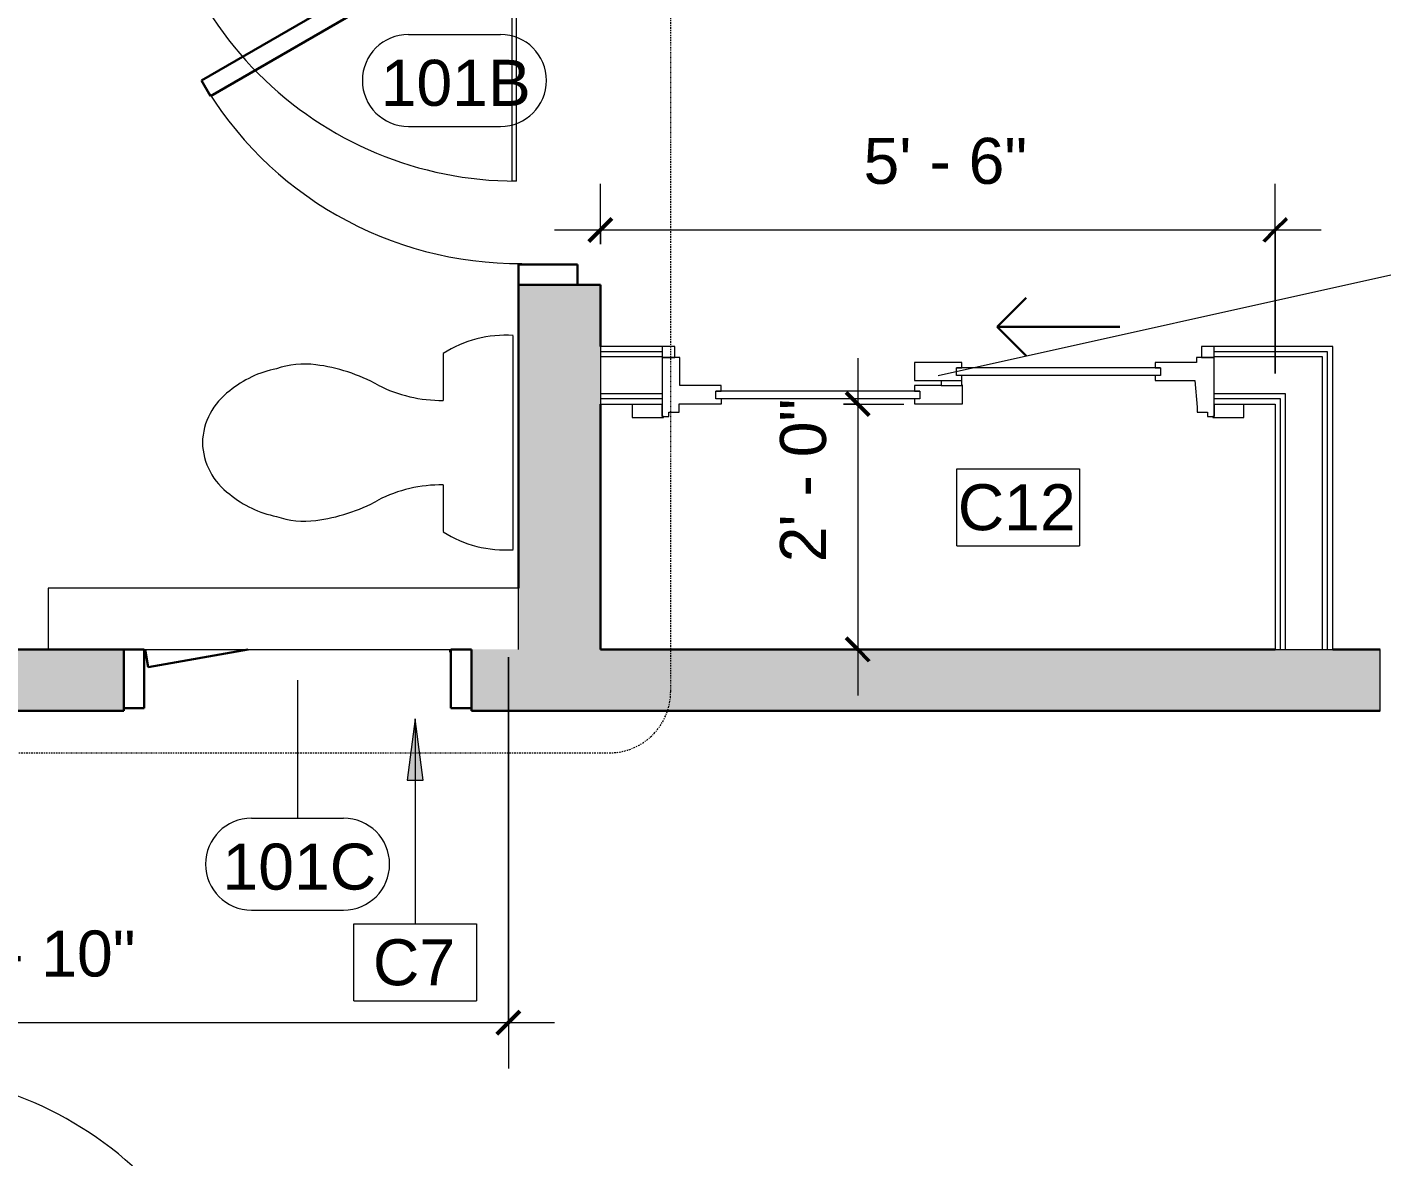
# Model space of a CAD drawing. Header units: inches. Extents: x -1287 to 1590, y -3558 to 989.
# Drawn here: x 837 to 969.5, y 393.1 to 503.6 of the extents above; entities that cross this region are included whole.
import ezdxf

# ---------------------------------------------------------------- set-up
doc = ezdxf.new("R2010")
doc.units = ezdxf.units.IN
doc.header["$MEASUREMENT"] = 0
doc.linetypes.add('Dash Dot 3_16_', pattern=[0.3125, 0.1875, -0.0625, 0, -0.0625])
for name, color, linetype, lineweight in [('A-ANNO-DIMS', 211, 'Continuous', 9), ('A-ANNO-DIMS-48', 211, 'Continuous', 9), ('A-ANNO-KEYN', 231, 'Continuous', 9), ('A-ANNO-SYMB', 150, 'Continuous', 9), ('A-DETL-GENF', 92, 'Continuous', 18), ('A-DOOR', 31, 'Continuous', 18), ('A-DOOR-FRAM', 31, 'Continuous', 30), ('A-DOOR-GLAZ', 31, 'Continuous', 30), ('A-DOOR-IDEN', 31, 'Continuous', 9), ('A-DOOR-OPNG', 31, 'Continuous', 30), ('A-WALL', 113, 'Continuous', 18), ('A-WALL-PATT', 111, 'Continuous', 18), ('I-WALL', 2, 'Continuous', 18), ('P-SANR-FIXT', 6, 'Continuous', 9)]:
    doc.layers.add(name, color=color, linetype=linetype, lineweight=lineweight)
doc.styles.add('Arial', font='arial.ttf', dxfattribs={"height": 4.5})
doc.styles.add('Swis721 Lt BT', font='swissl.ttf', dxfattribs={"height": 4.5})
doc.dimstyles.new('OTJ_-_3_32__Linear', dxfattribs={"dimscale": 12, "dimtxt": 4.748918, "dimasz": 0.1875, "dimexe": 0.375, "dimexo": 0.25, "dimgap": 0.25, "dimtad": 1, "dimdec": 1, "dimrnd": 0.5, "dimzin": 3, "dimdsep": 46, "dimlunit": 4, "dimtxsty": 'Swis721 Lt BT', "dimblk1": 'OBLIQUE', "dimblk2": 'OBLIQUE', "dimsah": 1, "dimcen": 0.09, "dimdle": 0.375, "dimazin": 0, "dimtfac": 1, "dimtdec": 4, "dimtix": 1, "dimtmove": 0, "dimatfit": 3, "dimfxl": 1, "dimtvp": 1, "dimtfill": 1, "dimfrac": 2, "dimtolj": 1, "dimtzin": 0, "dimarcsym": 2})
doc.dimstyles.new('OTJ_-_3_32__Linear__1_2__Tolerance_1', dxfattribs={"dimscale": 12, "dimtxt": 4.748918, "dimasz": 0.1875, "dimexe": 0.375, "dimexo": 0.25, "dimgap": 0.25, "dimtad": 1, "dimdec": 1, "dimrnd": 0.5, "dimzin": 3, "dimdsep": 46, "dimlunit": 4, "dimtxsty": 'Swis721 Lt BT', "dimblk1": 'OBLIQUE', "dimblk2": 'OBLIQUE', "dimsah": 1, "dimcen": 0.09, "dimdle": 0.375, "dimazin": 0, "dimtfac": 1, "dimtdec": 4, "dimtix": 1, "dimtmove": 2, "dimatfit": 3, "dimfxl": 1, "dimtvp": 1, "dimfrac": 2, "dimtolj": 1, "dimtzin": 0, "dimarcsym": 2})

# ---------------------------------------------------------------- blocks, each defined once
blk = doc.blocks.new('Single Flush - D1 2_6_ X 8_-8256020-1st Floor Construction')
at = {"layer": 'A-DOOR', "color": 8, "lineweight": 30}
for p, q in [((4.83, -3), (14.6, -1.28)), ((14.6, -1.28), (14.91, -3))]:
    blk.add_line(p, q, dxfattribs=at)
at = {"layer": 'A-DOOR', "lineweight": 9}
blk.add_arc((14.91, -3), 29.81, 179.5, 180.0005, dxfattribs=at)
at = {"layer": 'A-DOOR-FRAM', "color": 8}
for p, q in [((-17, 2.75), (-17, -3)), ((-17, 2.75), (-15, 2.75)), ((-15, 2.75), (-15, -3)), ((15, 2.75), (15, -3)), ((15, 2.75), (17, 2.75)), ((17, 2.75), (17, -3)), ((-17, -3), (-15, -3)), ((15, -3), (17, -3))]:
    blk.add_line(p, q, dxfattribs=at)
blk = doc.blocks.new('CW-Single Glass Door - Type 1-7840590-1st Floor Construction')
at = {"layer": 'A-DOOR'}
for p, q in [((-17.75, 35.875), (-17.375, 35.875)), ((-17.75, 0.375), (-17.75, 35.875)), ((-17.375, 35.875), (-17.375, 0.375)), ((-17.375, 0.375), (-17.75, 0.375))]:
    blk.add_line(p, q, dxfattribs=at)
at = {"layer": 'A-DOOR', "lineweight": 9}
blk.add_arc((-17.75, 0.375), 35.5, 359.5, 90, dxfattribs=at)
blk = doc.blocks.new('Door-Sliding-JELD-WEN-2_Panel-Stationary_Active-Wide_Stile-EpicVue - D6 4_6_ X 8_-8222144-1st Floor Construction')
at = {"layer": 'A-DETL-GENF', "lineweight": 9}
for p, q in [((-26.86, 4.12), (-29.91, 4.12)), ((-29.91, 4.12), (-29.91, 2.86)), ((-27, 2.86), (-27, 4.04)), ((-27, 4.04), (-26.86, 4.04)), ((-26.34, 4.01), (-27, 4.01)), ((-27, 4.01), (-27, -1.74)), ((-26.86, 4.04), (-26.86, 4.12)), ((-26.34, 3.61), (-26.34, 4.01)), ((27, 4.01), (26.34, 4.01)), ((26.34, 4.01), (26.34, 3.61)), ((26.86, 4.12), (26.86, 4.04)), ((29.91, 4.12), (26.86, 4.12)), ((26.86, 4.04), (27, 4.04)), ((27, 4.04), (27, 2.86)), ((27, -1.74), (27, 4.01)), ((29.91, 2.86), (29.91, 4.12)), ((-29.91, 2.86), (-27, 2.86)), ((-25.34, 3.61), (-26.34, 3.61)), ((-25.34, 3.12), (-25.34, 3.61)), ((-25.11, 0.52), (-25.34, 3.12)), ((2.32, 2.8), (-2.37, 2.8)), ((-2.37, 2.8), (-2.37, 0.96)), ((2.32, 2.29), (2.32, 2.8)), ((21.2, 2.8), (21.2, 2.29)), ((25.33, 2.8), (21.2, 2.8)), ((26.34, 3.61), (25.33, 3.61)), ((25.33, 3.61), (25.33, 2.8)), ((27, 2.86), (29.91, 2.86)), ((1.78, 1.54), (1.78, 2.29)), ((1.78, 2.29), (2.32, 2.29)), ((2.31, 1.54), (1.78, 1.54)), ((2.31, 1.01), (2.31, 1.54)), ((21.2, 2.29), (21.75, 2.29)), ((21.75, 1.54), (21.21, 1.54)), ((21.21, 1.54), (21.21, 1.01)), ((21.75, 2.29), (21.75, 1.54)), ((-21.21, 0.52), (-25.11, 0.52)), ((-21.75, -0.74), (-21.75, 0.01)), ((-21.75, 0.01), (-21.21, 0.01)), ((-21.21, 0.01), (-21.21, 0.52)), ((-2.37, 0.96), (-2.32, 0.96)), ((-2.32, 1.01), (-2.32, 0.96)), ((-0.28, 1.01), (-2.32, 1.01)), ((-2.32, 0.96), (-2.32, 0.01)), ((-0.28, 0.52), (-2.32, 0.52)), ((-2.32, 0.01), (-1.78, 0.01)), ((-1.78, 0.01), (-1.78, -0.74)), ((-0.28, 0.52), (-0.28, 1.01)), ((-0.28, 1.01), (2.31, 1.01)), ((2.31, 0.52), (-0.28, 0.52)), ((2.31, -1.27), (2.31, 0.52)), ((21.21, 1.01), (25.25, 1.01)), ((25.25, 1.01), (25.25, -1.74)), ((-25.25, -1.74), (-25.25, -1.27)), ((-25.25, -1.27), (-21.22, -1.27)), ((-21.22, -0.74), (-21.75, -0.74)), ((-21.22, -1.27), (-21.22, -0.74)), ((-1.78, -0.74), (-2.31, -0.74)), ((-2.31, -0.74), (-2.31, -1.27)), ((-2.31, -1.27), (2.31, -1.27)), ((-27, -1.74), (-25.25, -1.74)), ((25.25, -1.74), (27, -1.74))]:
    blk.add_line(p, q, dxfattribs=at)
at = {"layer": 'A-DOOR-FRAM', "lineweight": 9}
for p, q in [((-25.75, -1.74), (-27, -1.74)), ((-27, -1.74), (-27, -2.81)), ((-25.75, -2.81), (-25.75, -1.74)), ((25.75, -1.74), (25.75, -2.81)), ((27, -1.74), (25.75, -1.74)), ((27, -2.81), (27, -1.74)), ((-27, -2.81), (-25.75, -2.81)), ((25.75, -2.81), (27, -2.81))]:
    blk.add_line(p, q, dxfattribs=at)
at = {"layer": 'A-DOOR-GLAZ', "lineweight": 9}
for p, q in [((1.78, 2.29), (21.75, 2.29)), ((1.78, 1.54), (21.75, 1.54)), ((-21.75, 0.01), (-1.78, 0.01)), ((-21.75, -0.74), (-1.78, -0.74))]:
    blk.add_line(p, q, dxfattribs=at)
at = {"layer": 'A-DOOR-OPNG'}
for p, q in [((-8.6, -1.92), (-5.77, -4.75)), ((-5.77, -4.75), (-17.77, -4.75)), ((-8.6, -7.58), (-5.77, -4.75))]:
    blk.add_line(p, q, dxfattribs=at)
blk = doc.blocks.new('Single Flush - D2 3_ X 8_-8252869-1st Floor Construction')
at = {"layer": 'A-DOOR', "lineweight": 30}
for p, q in [((0, 35.01), (-1.52, 34.14)), ((17.55, 4.63), (0, 35.01)), ((-1.52, 34.14), (15.52, 4.63)), ((15.74, 4.25), (16.39, 3.12)), ((16.39, 3.12), (17.91, 4)), ((17.91, 4), (17.76, 4.25))]:
    blk.add_line(p, q, dxfattribs=at)
at = {"layer": 'A-DOOR', "lineweight": 9}
blk.add_arc((17.91, 4), 35.81, 120, 180.5, dxfattribs=at)
at = {"layer": 'A-DOOR-FRAM'}
for p, q in [((-20, -1.75), (-20, 4)), ((-20, 4), (-18, 4)), ((-18, -1.75), (-18, 4)), ((18, -1.75), (18, 4)), ((18, 4), (20, 4)), ((20, -1.75), (20, 4)), ((-20, -1.75), (-18, -1.75)), ((18, -1.75), (20, -1.75))]:
    blk.add_line(p, q, dxfattribs=at)
blk = doc.blocks.new('P-Toilet-Floor-3D - Floor Mount-7330913-1st Floor Construction')
at = {"layer": 'P-SANR-FIXT'}
for p, q in [((10.46, -1.47), (-10.46, -1.47)), ((-8.7, -8.31), (-4.13, -8.31)), ((4.13, -8.31), (8.7, -8.31))]:
    blk.add_line(p, q, dxfattribs=at)
for centre, radius, start, end in [((0.69, -2.25), 11.19, 176.0012, 212.8527), ((-0.69, -2.25), 11.19, 327.1473, 3.9988), ((-17.85, -8.46), 13.72, 332.9997, 0.6089), ((17.85, -8.46), 13.72, 179.3911, 207.0003), ((9.41, -22.94), 17.16, 151.2397, 172.7867), ((-9.41, -22.94), 17.16, 7.2133, 28.7603), ((0.88, -21.86), 8.56, 172.7867, 198.8936), ((-0.88, -21.86), 8.56, 341.1064, 7.2133), ((2.68, -22.72), 10.08, 190.9157, 219.9319), ((-2.68, -22.72), 10.08, 320.0681, 349.0843), ((0.18, -25.42), 6.45, 215.8378, 268.4031), ((-0.18, -25.42), 6.45, 271.5969, 324.1622)]:
    blk.add_arc(centre, radius, start, end, dxfattribs=at)
blk = doc.blocks.new('Single Flush - D2 3_ X 8_-8252890-1st Floor Construction')
at = {"layer": 'A-DOOR', "lineweight": 30}
for p, q in [((16.15625, 38.625), (16.15625, 2.8125)), ((17.90625, 38.625), (16.15625, 38.625)), ((17.90625, 2.8125), (17.90625, 38.625)), ((16.15625, 2.8125), (17.90625, 2.8125))]:
    blk.add_line(p, q, dxfattribs=at)
at = {"layer": 'A-DOOR', "lineweight": 9}
blk.add_arc((17.90625, 2.8125), 35.8125, 90, 180.5, dxfattribs=at)
at = {"layer": 'A-DOOR-FRAM'}
for p, q in [((-20, -2.9375), (-20, 2.8125)), ((-20, 2.8125), (-18, 2.8125)), ((-18, -2.9375), (-18, 2.8125)), ((18.000004, -2.9375), (18.000004, 2.8125)), ((18.000004, 2.8125), (20.000004, 2.8125)), ((20.000004, -2.9375), (20.000004, 2.8125)), ((-20, -2.9375), (-18, -2.9375)), ((18.000004, -2.9375), (20.000004, -2.9375))]:
    blk.add_line(p, q, dxfattribs=at)
blk = doc.blocks.new('Door Tag - Door Tag-41184-1st Floor Construction')
at = {"layer": 'A-DOOR-IDEN'}
for p, q in [((-0.09375, 0.09375), (0.09375, 0.09375)), ((-0.09375, -0.09375), (0.09375, -0.09375))]:
    blk.add_line(p, q, dxfattribs=at)
for centre, start, end in [((-0.09375, 0), 90, 270), ((0.09375, 0), 270, 90)]:
    blk.add_arc(centre, 0.09375, start, end, dxfattribs=at)
blk = doc.blocks.new('DIMBLOCK4-1st Floor Construction')
at = {"layer": 'A-ANNO-DIMS-48'}
for p, q in [((918.28, 471.26), (918.28, 438.26)), ((916.87, 466.76), (922.78, 466.76)), ((918.28, 466.76), (916.87, 466.76)), ((916.87, 442.76), (922.78, 442.76)), ((918.28, 442.76), (916.87, 442.76))]:
    blk.add_line(p, q, dxfattribs=at)
at = {"layer": 'A-ANNO-DIMS-48', "lineweight": 50}
for p, q in [((918.28, 466.76), (917.15, 467.88)), ((918.28, 466.76), (919.4, 465.63)), ((918.28, 442.76), (917.15, 443.88)), ((918.28, 442.76), (919.4, 441.63))]:
    blk.add_line(p, q, dxfattribs=at)
at = {"layer": 'A-ANNO-DIMS-48', "color": 0, "insert": (910.67, 451.28), "char_height": 4.5, "width": 17.4579, "attachment_point": 1, "rotation": 90, "line_spacing_factor": 1.005062, "style": 'Swis721 Lt BT'}
blk.add_mtext('2\' - 0"', dxfattribs=at)
blk = doc.blocks.new('_Oblique')
at = {"color": 0, "linetype": 'ByBlock', "lineweight": -2}
blk.add_line((-0.5, -0.5), (0.5, 0.5), dxfattribs=at)
blk = doc.blocks.new('DIMBLOCK45-1st Floor Construction')
at = {"layer": 'A-ANNO-DIMS-48'}
for p, q in [((893.11, 482.39), (893.11, 488.3)), ((959.11, 469.76), (959.11, 488.3)), ((888.61, 483.8), (963.61, 483.8)), ((893.11, 483.8), (893.11, 482.39)), ((959.11, 483.8), (959.11, 469.76))]:
    blk.add_line(p, q, dxfattribs=at)
at = {"layer": 'A-ANNO-DIMS-48', "lineweight": 50}
for p, q in [((893.11, 483.8), (891.98, 482.67)), ((893.11, 483.8), (894.23, 484.92)), ((959.11, 483.8), (957.98, 482.67)), ((959.11, 483.8), (960.23, 484.92))]:
    blk.add_line(p, q, dxfattribs=at)
at = {"layer": 'A-ANNO-DIMS-48', "color": 0, "insert": (918.84, 492.8), "char_height": 4.5, "width": 17.4579, "attachment_point": 1, "line_spacing_factor": 1.005062, "style": 'Swis721 Lt BT', "bg_fill": 3, "box_fill_scale": 1.25, "bg_fill_color": 256, "bg_fill_true_color": 13158600, "bg_fill_transparency": 0}
blk.add_mtext('5\' - 6"', dxfattribs=at)
blk = doc.blocks.new('DIMBLOCK46-1st Floor Construction')
at = {"layer": 'A-ANNO-DIMS-48'}
for p, q in [((884.11, 441.99), (884.11, 401.76)), ((884.11, 406.26), (884.11, 441.99)), ((790.03, 439.76), (790.03, 401.76)), ((790.03, 406.26), (790.03, 439.76)), ((785.53, 406.26), (888.61, 406.26))]:
    blk.add_line(p, q, dxfattribs=at)
at = {"layer": 'A-ANNO-DIMS-48', "lineweight": 50}
for p, q in [((790.03, 406.26), (791.15, 407.39)), ((884.11, 406.26), (885.23, 407.39)), ((790.03, 406.26), (788.9, 405.14)), ((884.11, 406.26), (882.98, 405.14))]:
    blk.add_line(p, q, dxfattribs=at)
at = {"layer": 'A-ANNO-DIMS-48', "color": 0, "insert": (828.14, 415.27), "char_height": 4.5, "width": 21.438, "attachment_point": 1, "line_spacing_factor": 1.005062, "style": 'Swis721 Lt BT', "bg_fill": 3, "box_fill_scale": 1.25, "bg_fill_color": 256, "bg_fill_true_color": 13158600, "bg_fill_transparency": 0}
blk.add_mtext('7\' - 10"', dxfattribs=at)
blk = doc.blocks.new('Keynote Tag - Keynote Number - Boxed-135510-1st Floor Construction')
at = {"layer": 'A-ANNO-KEYN'}
for p, q in [((-0.125, -0.0792), (-0.125, 0.0781)), ((-0.125, 0.0781), (0.125, 0.0781)), ((0.125, 0.0781), (0.125, -0.0792)), ((-0.125, -0.0792), (0.125, -0.0792))]:
    blk.add_line(p, q, dxfattribs=at)

msp = doc.modelspace()

# ---------------------------------------------------------------- hatches: boundary and pattern name
at = {"layer": 'A-WALL-PATT', "lineweight": 9}
h = msp.add_hatch(color=7, dxfattribs=at)
h.paths.add_polyline_path([(885.11, 442.76), (893.11, 442.76), (893.11, 478.41), (885.11, 478.41), (885.11, 448.76)], flags=0)
h.paths.add_polyline_path([(893.11, 521.1), (893.11, 554.01), (885.11, 554.01), (885.11, 521.1)], flags=0)
h = msp.add_hatch(color=7, dxfattribs=at)
h.paths.add_polyline_path([(1087.74, 436.76), (1087.74, 442.76), (1003.74, 442.76), (1003.74, 436.76)], flags=0)
h.paths.add_polyline_path([(846.49, 436.76), (846.49, 442.76), (679.78, 442.76), (679.78, 436.76), (826.91, 436.76)], flags=0)
h.paths.add_polyline_path([(969.36, 436.76), (969.36, 442.76), (880.49, 442.76), (880.49, 436.76), (934.02, 436.76)], flags=0)
h.paths.add_polyline_path([(608.4, 436.76), (645.78, 436.76), (645.78, 442.76), (608.4, 442.76)], flags=0)
h.paths.add_polyline_path([(568.4, 436.76), (568.4, 442.76), (480.78, 442.76), (480.78, 436.76), (559.15, 436.76)], flags=0)

# ---------------------------------------------------------------- linework, layer by layer
at = {"layer": 'A-ANNO-SYMB', "linetype": 'Dash Dot 3_16_'}
msp.add_arc((893.98, 438.64), 6, 270, 0, dxfattribs=at)
at = {"layer": 'A-DOOR-IDEN'}
for p, q in [((926.14, 469.57), (974.94, 480.41)), ((863.49, 439.76), (863.49, 426.26))]:
    msp.add_line(p, q, dxfattribs=at)
at = {"layer": 'A-WALL', "color": 8, "lineweight": 30}
for p, q in [((885.11, 478.41), (885.11, 448.76)), ((893.11, 478.41), (885.11, 478.41)), ((893.11, 472.38), (893.11, 478.41)), ((893.11, 442.76), (893.11, 466.76)), ((846.49, 442.76), (791.46, 442.76)), ((846.49, 436.76), (846.49, 442.76)), ((880.49, 442.76), (880.49, 436.76)), ((959.11, 442.76), (893.11, 442.76)), ((969.36, 442.76), (964.73, 442.76)), ((679.78, 436.76), (846.49, 436.76)), ((880.49, 436.76), (969.36, 436.76))]:
    msp.add_line(p, q, dxfattribs=at)
at = {"layer": 'A-WALL'}
for p, q in [((893.11, 472.38), (893.11, 466.76)), ((899.14, 471.88), (893.11, 471.88)), ((964.23, 471.88), (953.14, 471.88)), ((964.23, 442.76), (964.23, 471.88)), ((899.14, 471.38), (893.11, 471.38)), ((963.73, 471.38), (953.14, 471.38)), ((963.73, 442.76), (963.73, 471.38)), ((899.14, 467.76), (893.11, 467.76)), ((960.11, 467.76), (953.14, 467.76)), ((960.11, 442.76), (960.11, 467.76)), ((899.14, 467.26), (893.11, 467.26)), ((959.61, 467.26), (953.14, 467.26)), ((959.61, 442.76), (959.61, 467.26)), ((885.11, 448.76), (839.11, 448.76)), ((839.11, 448.76), (839.11, 442.76)), ((885.11, 442.76), (885.11, 448.76)), ((846.49, 442.76), (880.49, 442.76)), ((959.11, 442.76), (964.73, 442.76))]:
    msp.add_line(p, q, dxfattribs=at)
at = {"layer": 'A-WALL', "lineweight": 9}
msp.add_line((969.36, 436.76), (969.36, 442.76), dxfattribs=at)
at = {"layer": 'I-WALL'}
for p, q in [((899.14, 472.38), (893.11, 472.38)), ((964.73, 472.38), (953.14, 472.38)), ((964.73, 442.76), (964.73, 472.38)), ((893.11, 466.76), (899.14, 466.76)), ((953.14, 466.76), (959.11, 466.76)), ((959.11, 466.76), (959.11, 442.76))]:
    msp.add_line(p, q, dxfattribs=at)

# ---------------------------------------------------------------- block references
at = {"layer": 'A-ANNO-KEYN', "xscale": 47.99999999999997, "yscale": 47.99999999999997, "zscale": 47.99999999999997}
msp.add_blockref('Keynote Tag - Keynote Number - Boxed-135510-1st Floor Construction', (933.95, 456.69), dxfattribs=at)
at = {"layer": 'A-DOOR'}
for name, p, rotation in [('CW-Single Glass Door - Type 1-7840590-1st Floor Construction', (867.11, 524.45), 180), ('Single Flush - D2 3_ X 8_-8252869-1st Floor Construction', (889.11, 498.41), 89.9999999999999), ('Door-Sliding-JELD-WEN-2_Panel-Stationary_Active-Wide_Stile-EpicVue - D6 4_6_ X 8_-8222144-1st Floor Construction', (926.14, 469.57), 180), ('Single Flush - D1 2_6_ X 8_-8256020-1st Floor Construction', (863.49, 439.76), 180), ('Single Flush - D2 3_ X 8_-8252890-1st Floor Construction', (820.59, 383.51), 269.9999999999999)]:
    msp.add_blockref(name, p, dxfattribs=dict(at, rotation=rotation))
at = {"layer": 'A-DOOR-IDEN', "xscale": 47.99999999999997, "yscale": 47.99999999999997, "zscale": 47.99999999999997}
for p in [(878.83, 498.41), (863.49, 421.76)]:
    msp.add_blockref('Door Tag - Door Tag-41184-1st Floor Construction', p, dxfattribs=at)
at = {"layer": 'P-SANR-FIXT', "rotation": 270.0000000000003}
msp.add_blockref('P-Toilet-Floor-3D - Floor Mount-7330913-1st Floor Construction', (886.05, 462.99), dxfattribs=at)

# ---------------------------------------------------------------- texts
at = {"layer": 'A-ANNO-KEYN', "insert": (928.06, 458.92), "char_height": 4.5, "width": 14.0895, "attachment_point": 1, "style": 'Arial'}
msp.add_mtext('C12', dxfattribs=at)
at = {"layer": 'A-DOOR-IDEN', "char_height": 4.5, "attachment_point": 1, "style": 'Swis721 Lt BT'}
for s, insert, width in [('101B', (871.62, 500.43), 17.271), ('101C', (856.15, 423.77), 17.574)]:
    msp.add_mtext(s, dxfattribs=dict(at, insert=insert, width=width))

# ---------------------------------------------------------------- dimensions: what is measured, and where the dimension line sits
at = {"layer": 'A-ANNO-DIMS'}
dim = msp.add_linear_dim(base=(918.28, 442.76), p1=(919.87, 466.76), p2=(919.87, 442.76), angle=90, dimstyle='OTJ_-_3_32__Linear__1_2__Tolerance_1', override={"dimpost": '<>', "dimfxl": 24}, dxfattribs=at)
dim.commit()
dim.dimension.update_dxf_attribs({"geometry": 'DIMBLOCK4-1st Floor Construction', "text_midpoint": (913.67, 460.01), "dimtype": 160, "text_rotation": 90})

# ---------------------------------------------------------------- next in the draw order: dimensions: what is measured, and where the dimension line sits
for base, p1, p2, override, picture, middle in [((959.11, 483.8), (893.11, 485.39), (959.11, 466.76), {"dimpost": '<>', "dimfxl": 68.578584}, 'DIMBLOCK45-1st Floor Construction', (926.11, 489.11)), ((884.11, 406.26), (790.03, 442.76), (884.11, 444.99), {"dimpost": '<>', "dimfxl": 94.109647}, 'DIMBLOCK46-1st Floor Construction', (837.07, 411.58))]:
    dim = msp.add_linear_dim(base=base, p1=p1, p2=p2, dimstyle='OTJ_-_3_32__Linear', override=override, dxfattribs=at)
    dim.commit()
    dim.dimension.update_dxf_attribs({"geometry": picture, "text_midpoint": middle})

# ---------------------------------------------------------------- next in the draw order: hatches: boundary and pattern name
at = {"layer": 'A-ANNO-KEYN'}
msp.add_hatch(color=256, dxfattribs=at).paths.add_polyline_path([(875, 435.96), (874.21, 429.96), (875.79, 429.96)], flags=0)

# ---------------------------------------------------------------- next in the draw order: linework, layer by layer
for p, q in [((875, 435.96), (874.21, 429.96)), ((875.79, 429.96), (875, 435.96)), ((875, 435.96), (875, 415.94)), ((874.21, 429.96), (875.79, 429.96))]:
    msp.add_line(p, q, dxfattribs=at)
at = {"layer": 'A-ANNO-SYMB', "linetype": 'Dash Dot 3_16_'}
for p, q in [((899.98, 438.64), (899.98, 589.26)), ((788.65, 432.64), (893.98, 432.64))]:
    msp.add_line(p, q, dxfattribs=at)

# ---------------------------------------------------------------- next in the draw order: block references
at = {"layer": 'A-ANNO-KEYN', "xscale": 47.99999999999997, "yscale": 47.99999999999997, "zscale": 47.99999999999997}
msp.add_blockref('Keynote Tag - Keynote Number - Boxed-135510-1st Floor Construction', (875, 412.19), dxfattribs=at)

# ---------------------------------------------------------------- next in the draw order: texts
at = {"layer": 'A-ANNO-KEYN', "insert": (870.86, 414.41), "char_height": 4.5, "width": 9.8475, "attachment_point": 1, "style": 'Arial'}
msp.add_mtext('C7', dxfattribs=at)

doc.saveas('drawing.dxf')
